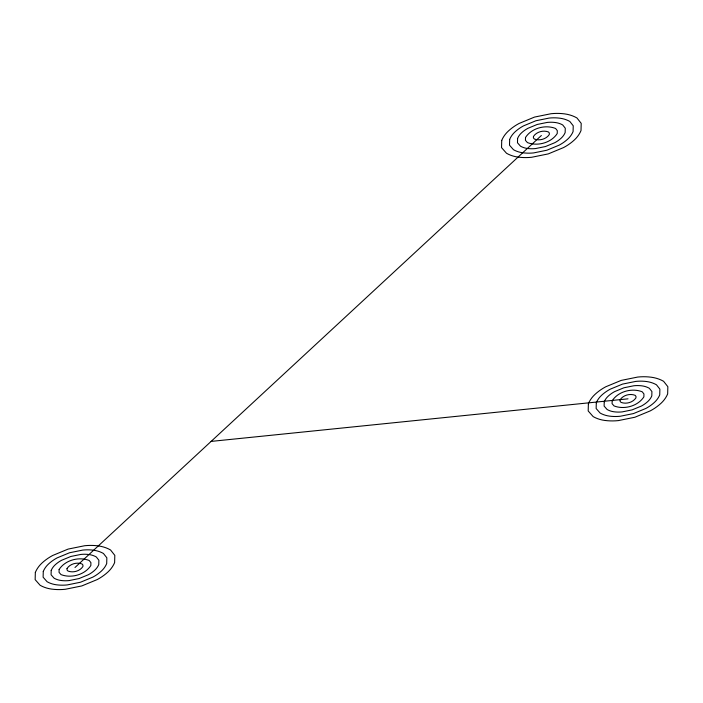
<?xml version="1.0" encoding="UTF-8"?>
<svg xmlns="http://www.w3.org/2000/svg" width="703" height="703" viewBox="0 0 703 703"><rect width="100%" height="100%" fill="white"/><g stroke="black" fill="none" stroke-linecap="round" stroke-linejoin="round"><path stroke-width="1.05" d="M74.984 567.506L541.372 135.494M211.12 441.405L628.016 398.829M35.343 572.418L35.15 579.641L40.124 585.283A30.493 24.702 -10.2 0 0 51.662 589.105A47.751 38.683 -10.2 0 0 65.282 589.281L81.829 585.924L97.269 579.544A47.751 38.683 -10.2 0 0 107.99 571.952A30.493 24.702 -10.2 0 0 114.624 562.593L114.809 555.37L110.547 549.966A32.373 26.222 -10.2 0 0 98.297 545.906A47.751 38.683 -10.2 0 0 84.685 545.73L68.129 549.087L52.699 555.467A47.751 38.683 -10.2 0 0 41.969 563.059A30.493 24.702 -10.2 0 0 35.343 572.418M43.27 571.434L43.12 577.207L47.101 581.733A24.394 19.754 -10.2 0 0 56.328 584.782A38.199 30.941 -10.2 0 0 67.216 584.931L80.467 582.242L92.805 577.137A38.199 30.941 -10.2 0 0 101.39 571.064A24.394 19.754 -10.2 0 0 106.698 563.578L106.847 557.804L103.438 553.472A25.897 20.976 -10.2 0 0 93.64 550.229A38.199 30.941 -10.2 0 0 82.743 550.08L69.5 552.769L57.154 557.874A38.199 30.941 -10.2 0 0 48.577 563.947A24.394 19.754 -10.2 0 0 43.27 571.434M51.196 570.449L51.082 574.782L54.069 578.174A18.296 14.816 -10.2 0 0 60.985 580.467A28.647 23.208 -10.2 0 0 69.158 580.573L79.096 578.551L88.35 574.729A28.647 23.208 -10.2 0 0 94.791 570.168A18.296 14.816 -10.2 0 0 98.763 564.562L98.877 560.229L96.32 556.978A19.429 15.738 -10.2 0 0 88.973 554.544A28.647 23.208 -10.2 0 0 80.801 554.439L70.871 556.46L61.609 560.282A28.647 23.208 -10.2 0 0 55.177 564.843A18.296 14.816 -10.2 0 0 51.196 570.449M59.122 569.474L59.052 572.356L61.038 574.615C71.188 578.56 84.87 574.843 90.836 565.537L90.915 562.655L89.211 560.493C79 556.398 65.159 560.08 59.122 569.474M67.049 568.49L67.013 569.931L68.006 571.064C73.086 573.033 79.922 571.17 82.91 566.521L82.945 565.08L82.093 563.999C76.987 561.952 70.072 563.797 67.049 568.49M501.731 140.407L501.547 147.63L506.52 153.272A30.493 24.702 -10.2 0 0 518.058 157.094A47.751 38.683 -10.2 0 0 531.67 157.27L548.226 153.913L563.657 147.533A47.751 38.683 -10.2 0 0 574.386 139.941A30.493 24.702 -10.2 0 0 581.012 130.582L581.205 123.359L576.943 117.955A32.373 26.222 -10.2 0 0 564.694 113.895A47.751 38.683 -10.2 0 0 551.073 113.719L534.526 117.076L519.086 123.456A47.751 38.683 -10.2 0 0 508.366 131.048A30.493 24.702 -10.2 0 0 501.731 140.407M509.657 139.422L509.508 145.196L513.489 149.721A24.394 19.754 -10.2 0 0 522.716 152.771A38.199 30.941 -10.2 0 0 533.612 152.92L546.855 150.231L559.201 145.126A38.199 30.941 -10.2 0 0 567.787 139.053A24.394 19.754 -10.2 0 0 573.086 131.566L573.235 125.793L569.825 121.461A25.897 20.976 -10.2 0 0 560.027 118.218A38.199 30.941 -10.2 0 0 549.14 118.069L535.888 120.758L523.55 125.863A38.199 30.941 -10.2 0 0 514.965 131.936A24.394 19.754 -10.2 0 0 509.657 139.422M517.593 138.438L517.478 142.771L520.466 146.162A18.296 14.816 -10.2 0 0 527.382 148.456A28.647 23.208 -10.2 0 0 535.554 148.561L545.484 146.54L554.746 142.718A28.647 23.208 -10.2 0 0 561.179 138.157A18.296 14.816 -10.2 0 0 565.159 132.551L565.274 128.218L562.716 124.967A19.429 15.738 -10.2 0 0 555.37 122.533A28.647 23.208 -10.2 0 0 547.198 122.427L537.259 124.449L528.006 128.271A28.647 23.208 -10.2 0 0 521.564 132.832A18.296 14.816 -10.2 0 0 517.593 138.438M525.519 137.463L525.44 140.345L527.435 142.604C537.584 146.549 551.266 142.832 557.233 133.526L557.303 130.644L555.598 128.482C545.387 124.387 531.547 128.069 525.519 137.463M533.445 136.479L533.41 137.92L534.403 139.053C539.482 141.022 546.319 139.159 549.307 134.51L549.342 133.069L548.489 131.988C543.384 129.941 536.459 131.786 533.445 136.479M588.376 403.742L588.191 410.965L593.165 416.607A30.493 24.702 -10.2 0 0 604.703 420.429A47.751 38.683 -10.2 0 0 618.315 420.605L634.871 417.248L650.301 410.868A47.751 38.683 -10.2 0 0 661.031 403.276A30.493 24.702 -10.2 0 0 667.657 393.917L667.85 386.694L663.588 381.29A32.373 26.222 -10.2 0 0 651.338 377.23A47.751 38.683 -10.2 0 0 637.718 377.054L621.171 380.411L605.731 386.791A47.751 38.683 -10.2 0 0 595.01 394.383A30.493 24.702 -10.2 0 0 588.376 403.742M596.302 402.757L596.153 408.531L600.134 413.048A24.394 19.754 -10.2 0 0 609.36 416.106A38.199 30.941 -10.2 0 0 620.257 416.255L633.5 413.566L645.846 408.461A38.199 30.941 -10.2 0 0 654.423 402.388A24.394 19.754 -10.2 0 0 659.73 394.901L659.88 389.128L656.47 384.796A25.897 20.976 -10.2 0 0 646.672 381.544A38.199 30.941 -10.2 0 0 635.784 381.404L622.533 384.093L610.195 389.198A38.199 30.941 -10.2 0 0 601.61 395.271A24.394 19.754 -10.2 0 0 596.302 402.757M604.237 401.773L604.123 406.106L607.111 409.498A18.296 14.816 -10.2 0 0 614.027 411.791A28.647 23.208 -10.2 0 0 622.199 411.896L632.129 409.875L641.391 406.053A28.647 23.208 -10.2 0 0 647.823 401.492A18.296 14.816 -10.2 0 0 651.804 395.886L651.918 391.553L649.361 388.302A19.429 15.738 -10.2 0 0 642.015 385.868A28.647 23.208 -10.2 0 0 633.842 385.762L623.904 387.784L614.65 391.606A28.647 23.208 -10.2 0 0 608.209 396.167A18.296 14.816 -10.2 0 0 604.237 401.773M612.164 400.798L612.085 403.68L614.079 405.939C624.229 409.884 637.911 406.167 643.878 396.861L643.948 393.979L642.243 391.808C632.032 387.713 618.192 391.404 612.164 400.798M620.09 399.814L620.055 401.255L621.048 402.388C626.127 404.357 632.964 402.494 635.951 397.845L635.987 396.404L635.134 395.323C630.029 393.276 623.104 395.121 620.09 399.814"/></g></svg>
